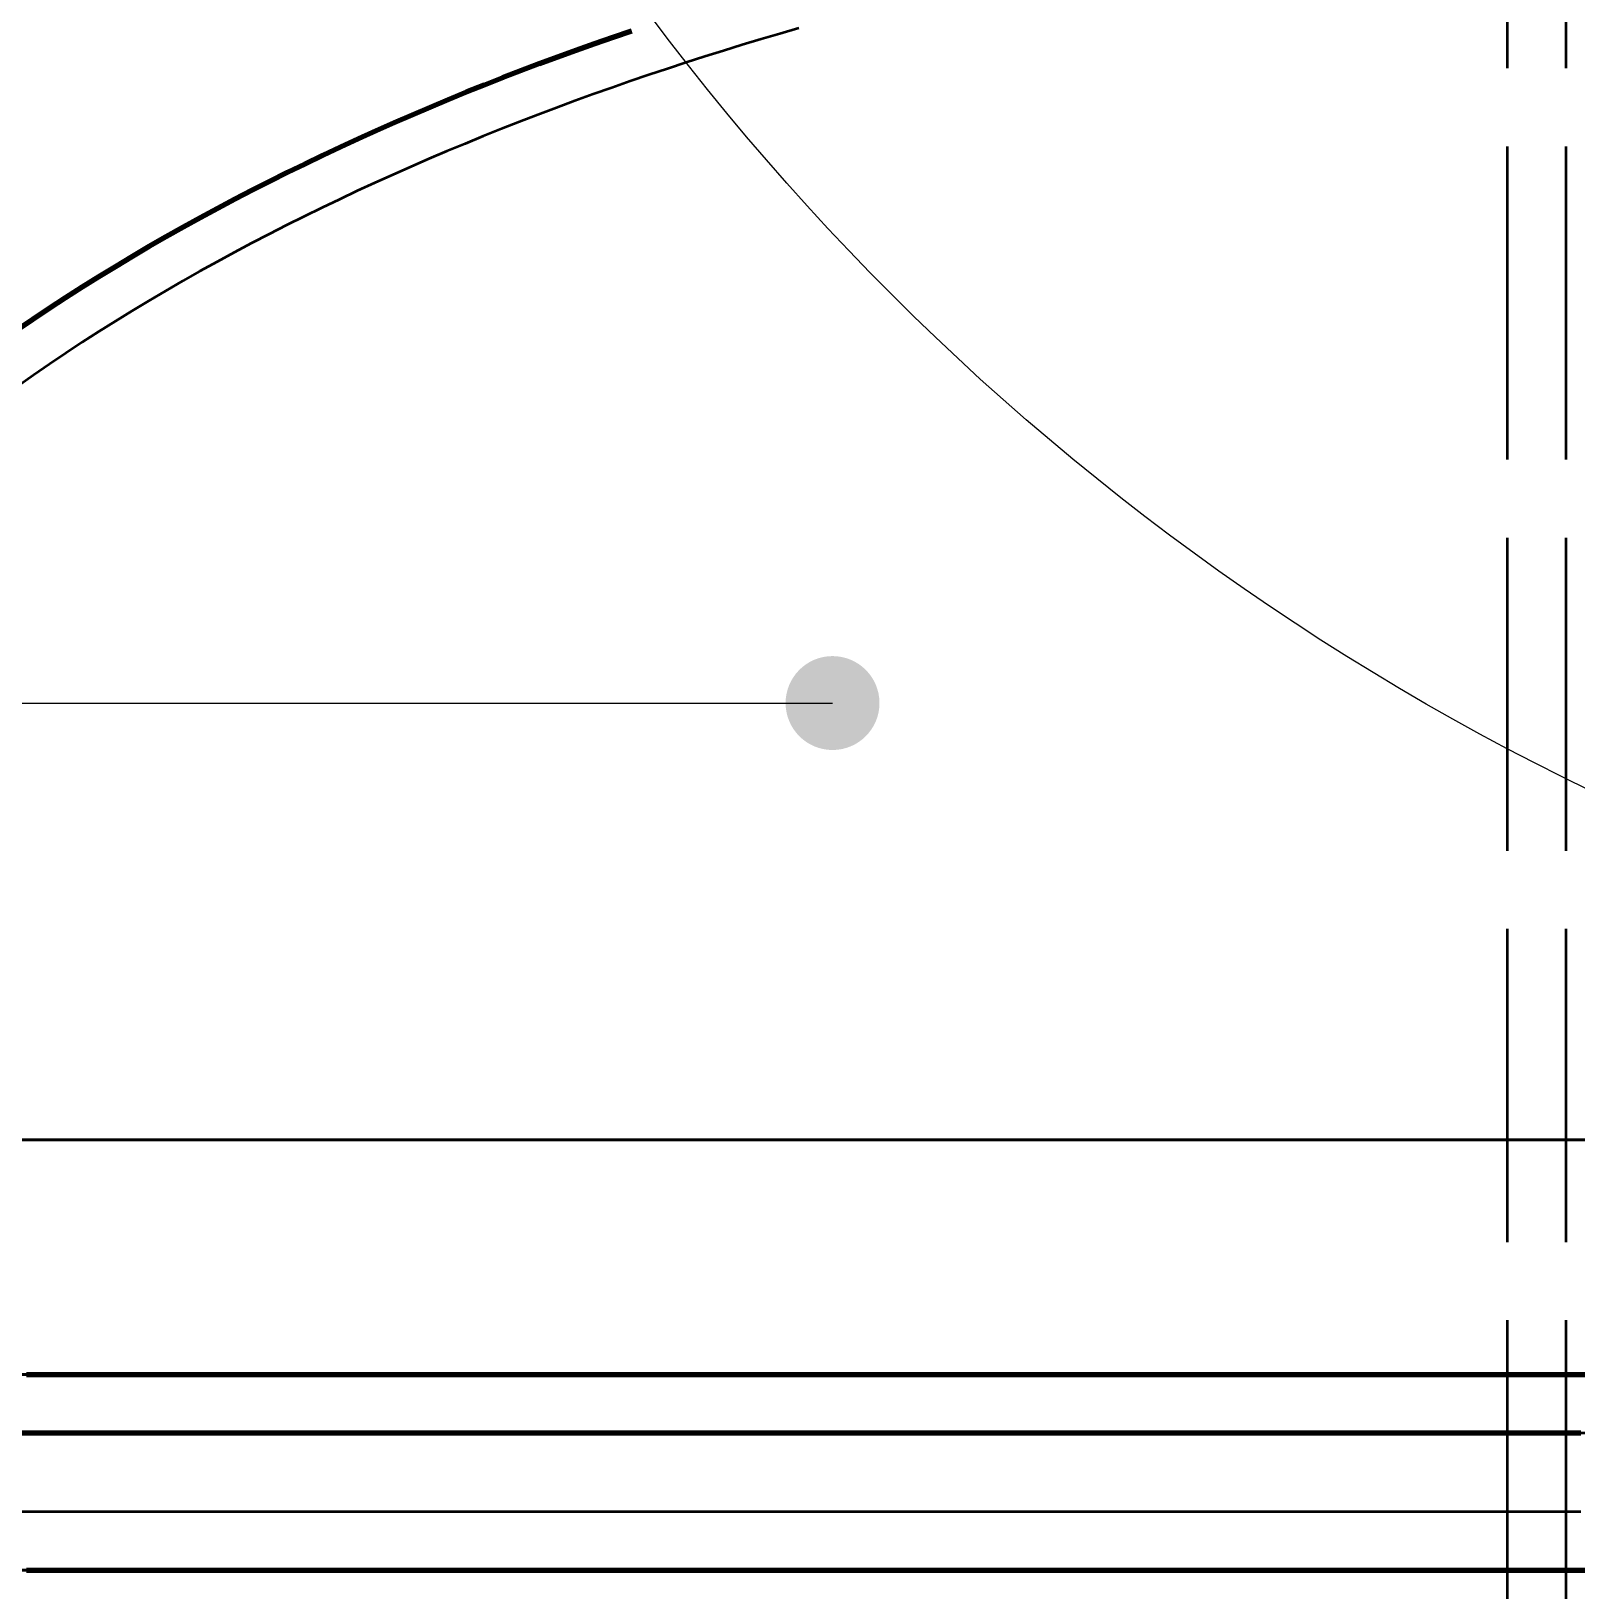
# Model space of a CAD drawing. Header units: millimetres. Extents: x 0 to 2382, y 0 to 420.
# Drawn here: x 136.58 to 156.32, y 301.29 to 321.21 of the extents above; entities that cross this region are included whole.
import ezdxf

# ---------------------------------------------------------------- set-up
doc = ezdxf.new("R2010")
doc.units = ezdxf.units.MM
doc.linetypes.add('IRAM-E-TRAZOS', pattern=[5, 4, -1])
for name, color, linetype, lineweight in [('01-VISIBLE', 7, 'CONTINUOUS', 70), ('02-OCULTA', 4, 'IRAM-E-TRAZOS', 35), ('04-COTA', 3, 'CONTINUOUS', 18), ('08-FINA', 5, 'CONTINUOUS', 18)]:
    doc.layers.add(name, color=color, linetype=linetype, lineweight=lineweight)
doc.styles.add('ISO3098', font='isocpeur.ttf')
doc.dimstyles.new('FLAMA-IRAM', dxfattribs={"dimtxt": 3.5, "dimasz": 3.5, "dimexe": 2, "dimexo": 1.5, "dimgap": 1, "dimtad": 1, "dimdec": 1, "dimtxsty": 'ISO3098', "dimblk": 'IRAM_FLECHA', "dimblk1": 'IRAM_FLECHA', "dimblk2": 'IRAM_FLECHA', "dimcen": 2.5, "dimclrd": 256, "dimclre": 256, "dimclrt": 256, "dimazin": 3, "dimtfac": 1, "dimtmove": 0, "dimatfit": 3, "dimlwd": 18, "dimlwe": 18})

# ---------------------------------------------------------------- blocks, each defined once
blk = doc.blocks.new('IRAM_FLECHA')
blk.add_solid([(0, 0), (-1, 0.125), (-1, -0.125)])

msp = doc.modelspace()

# ---------------------------------------------------------------- hatches: boundary and pattern name
at = {"layer": '08-FINA'}
h = msp.add_hatch(color=7, dxfattribs=at)
h.dxf.hatch_style = 1
edge = h.paths.add_edge_path()
edge.add_arc((146.82, 312.625), 0.6, 0, 360)

# ---------------------------------------------------------------- linework, layer by layer
at = {"layer": '01-VISIBLE'}
for points in [[(136.392, 317.391), (136.599, 317.532), (136.808, 317.671), (137.018, 317.807), (137.229, 317.942), (137.442, 318.075), (137.656, 318.205), (137.871, 318.334), (138.087, 318.461), (138.304, 318.586), (138.523, 318.708), (138.742, 318.829), (138.963, 318.949), (139.184, 319.066), (139.407, 319.181), (139.63, 319.295), (139.854, 319.407), (140.079, 319.517), (140.305, 319.625), (140.532, 319.732), (140.76, 319.837), (140.988, 319.94), (141.217, 320.042), (141.447, 320.142), (141.677, 320.241), (141.909, 320.338), (142.14, 320.433), (142.373, 320.526), (142.606, 320.618), (142.84, 320.708), (143.074, 320.797), (143.31, 320.884), (143.545, 320.969), (143.781, 321.053), (144.018, 321.135), (144.255, 321.216)], [(136.52, 304.044), (136.77, 304.044), (137.02, 304.044), (137.27, 304.044), (137.52, 304.044), (137.77, 304.044), (138.02, 304.044), (138.27, 304.044), (138.52, 304.044), (138.77, 304.044), (139.02, 304.044), (139.27, 304.044), (139.52, 304.044), (139.77, 304.044), (140.02, 304.044), (140.27, 304.044), (140.52, 304.044), (140.77, 304.044), (141.02, 304.044), (141.27, 304.044), (141.52, 304.044), (141.77, 304.044), (142.02, 304.044), (142.27, 304.044), (142.52, 304.044), (142.77, 304.044), (143.02, 304.044), (143.27, 304.044), (143.52, 304.044), (143.77, 304.044), (144.02, 304.044), (144.27, 304.044), (144.52, 304.044), (144.77, 304.044), (145.02, 304.044), (145.27, 304.044), (145.52, 304.044), (145.77, 304.044), (146.02, 304.044), (146.27, 304.044), (146.52, 304.044), (146.77, 304.044), (147.02, 304.044), (147.27, 304.044), (147.52, 304.044), (147.77, 304.044), (148.02, 304.044), (148.27, 304.044), (148.52, 304.044), (148.77, 304.044), (149.02, 304.044), (149.27, 304.044), (149.52, 304.044), (149.77, 304.044), (150.02, 304.044), (150.27, 304.044), (150.52, 304.044), (150.77, 304.044), (151.02, 304.044), (151.27, 304.044), (151.52, 304.044), (151.77, 304.044), (152.02, 304.044), (152.27, 304.044), (152.52, 304.044), (152.77, 304.044), (153.02, 304.044), (153.27, 304.044), (153.52, 304.044), (153.77, 304.044), (154.02, 304.044), (154.27, 304.044), (154.52, 304.044), (154.77, 304.044), (155.02, 304.044), (155.27, 304.044), (155.52, 304.044), (155.77, 304.044), (156.02, 304.044), (156.27, 304.044), (156.52, 304.044)], [(156.386, 303.294), (156.136, 303.294), (155.885, 303.294), (155.635, 303.294), (155.384, 303.294), (155.134, 303.294), (154.883, 303.294), (154.632, 303.294), (154.382, 303.294), (154.131, 303.294), (153.881, 303.294), (153.63, 303.294), (153.38, 303.294), (153.129, 303.294), (152.879, 303.294), (152.628, 303.294), (152.378, 303.294), (152.127, 303.294), (151.877, 303.294), (151.626, 303.294), (151.376, 303.294), (151.125, 303.294), (150.875, 303.294), (150.624, 303.294), (150.374, 303.294), (150.123, 303.294), (149.873, 303.294), (149.622, 303.294), (149.372, 303.294), (149.121, 303.294), (148.871, 303.294), (148.62, 303.294), (148.37, 303.294), (148.119, 303.294), (147.869, 303.294), (147.618, 303.294), (147.368, 303.294), (147.117, 303.294), (146.867, 303.294), (146.616, 303.294), (146.366, 303.294), (146.115, 303.294), (145.865, 303.294), (145.614, 303.294), (145.364, 303.294), (145.113, 303.294), (144.863, 303.294), (144.612, 303.294), (144.362, 303.294), (144.111, 303.294), (143.861, 303.294), (143.61, 303.294), (143.36, 303.294), (143.109, 303.294), (142.859, 303.294), (142.608, 303.294), (142.357, 303.294), (142.107, 303.294), (141.856, 303.294), (141.606, 303.294), (141.355, 303.294), (141.105, 303.294), (140.854, 303.294), (140.604, 303.294), (140.353, 303.294), (140.103, 303.294), (139.852, 303.294), (139.602, 303.294), (139.351, 303.294), (139.101, 303.294), (138.85, 303.294), (138.6, 303.294), (138.349, 303.294), (138.099, 303.294), (137.848, 303.294), (137.598, 303.294), (137.347, 303.294), (137.097, 303.294), (136.846, 303.294), (136.596, 303.294), (136.345, 303.294)], [(136.52, 301.544), (136.77, 301.544), (137.02, 301.544), (137.27, 301.544), (137.52, 301.544), (137.77, 301.544), (138.02, 301.544), (138.27, 301.544), (138.52, 301.544), (138.77, 301.544), (139.02, 301.544), (139.27, 301.544), (139.52, 301.544), (139.77, 301.544), (140.02, 301.544), (140.27, 301.544), (140.52, 301.544), (140.77, 301.544), (141.02, 301.544), (141.27, 301.544), (141.52, 301.544), (141.77, 301.544), (142.02, 301.544), (142.27, 301.544), (142.52, 301.544), (142.77, 301.544), (143.02, 301.544), (143.27, 301.544), (143.52, 301.544), (143.77, 301.544), (144.02, 301.544), (144.27, 301.544), (144.52, 301.544), (144.77, 301.544), (145.02, 301.544), (145.27, 301.544), (145.52, 301.544), (145.77, 301.544), (146.02, 301.544), (146.27, 301.544), (146.52, 301.544), (146.77, 301.544), (147.02, 301.544), (147.27, 301.544), (147.52, 301.544), (147.77, 301.544), (148.02, 301.544), (148.27, 301.544), (148.52, 301.544), (148.77, 301.544), (149.02, 301.544), (149.27, 301.544), (149.52, 301.544), (149.77, 301.544), (150.02, 301.544), (150.27, 301.544), (150.52, 301.544), (150.77, 301.544), (151.02, 301.544), (151.27, 301.544), (151.52, 301.544), (151.77, 301.544), (152.02, 301.544), (152.27, 301.544), (152.52, 301.544), (152.77, 301.544), (153.02, 301.544), (153.27, 301.544), (153.52, 301.544), (153.77, 301.544), (154.02, 301.544), (154.27, 301.544), (154.52, 301.544), (154.77, 301.544), (155.02, 301.544), (155.27, 301.544), (155.52, 301.544), (155.77, 301.544), (156.02, 301.544), (156.27, 301.544), (156.52, 301.544)]]:
    msp.add_lwpolyline(points, dxfattribs=at)
at = {"layer": '02-OCULTA'}
for p, q in [((155.445, 185.738), (155.445, 324.713)), ((156.195, 185.738), (156.195, 324.713))]:
    msp.add_line(p, q, dxfattribs=at)
for points in [[(146.388, 321.247), (146.147, 321.177), (145.906, 321.106), (145.666, 321.034), (145.426, 320.96), (145.187, 320.885), (144.948, 320.809), (144.71, 320.731), (144.472, 320.651), (144.234, 320.57), (143.998, 320.488), (143.761, 320.404), (143.525, 320.318), (143.29, 320.231), (143.055, 320.143), (142.821, 320.052), (142.588, 319.961), (142.355, 319.867), (142.123, 319.772), (141.891, 319.676), (141.66, 319.578), (141.43, 319.478), (141.201, 319.376), (140.972, 319.273), (140.744, 319.168), (140.517, 319.061), (140.291, 318.953), (140.066, 318.843), (139.841, 318.731), (139.618, 318.617), (139.395, 318.501), (139.174, 318.383), (138.953, 318.264), (138.734, 318.142), (138.515, 318.019), (138.298, 317.893), (138.082, 317.766), (137.867, 317.636), (137.654, 317.504), (137.441, 317.371), (137.23, 317.235), (137.021, 317.097), (136.813, 316.957), (136.606, 316.814), (136.401, 316.67)], [(156.395, 307.044), (156.145, 307.044), (155.895, 307.044), (155.645, 307.044), (155.395, 307.044), (155.145, 307.044), (154.895, 307.044), (154.645, 307.044), (154.395, 307.044), (154.145, 307.044), (153.895, 307.044), (153.645, 307.044), (153.395, 307.044), (153.145, 307.044), (152.895, 307.044), (152.645, 307.044), (152.395, 307.044), (152.145, 307.044), (151.895, 307.044), (151.645, 307.044), (151.395, 307.044), (151.145, 307.044), (150.895, 307.044), (150.645, 307.044), (150.395, 307.044), (150.145, 307.044), (149.895, 307.044), (149.645, 307.044), (149.395, 307.044), (149.145, 307.044), (148.895, 307.044), (148.645, 307.044), (148.395, 307.044), (148.145, 307.044), (147.895, 307.044), (147.645, 307.044), (147.395, 307.044), (147.145, 307.044), (146.895, 307.044), (146.645, 307.044), (146.395, 307.044), (146.145, 307.044), (145.895, 307.044), (145.645, 307.044), (145.395, 307.044), (145.145, 307.044), (144.895, 307.044), (144.645, 307.044), (144.395, 307.044), (144.145, 307.044), (143.895, 307.044), (143.645, 307.044), (143.395, 307.044), (143.145, 307.044), (142.895, 307.044), (142.645, 307.044), (142.395, 307.044), (142.145, 307.044), (141.895, 307.044), (141.645, 307.044), (141.395, 307.044), (141.145, 307.044), (140.895, 307.044), (140.645, 307.044), (140.395, 307.044), (140.145, 307.044), (139.895, 307.044), (139.645, 307.044), (139.395, 307.044), (139.145, 307.044), (138.895, 307.044), (138.645, 307.044), (138.395, 307.044), (138.145, 307.044), (137.895, 307.044), (137.645, 307.044), (137.395, 307.044), (137.145, 307.044), (136.895, 307.044), (136.645, 307.044), (136.395, 307.044)], [(136.395, 307.044), (136.645, 307.044), (136.895, 307.044), (137.145, 307.044), (137.395, 307.044), (137.645, 307.044), (137.895, 307.044), (138.145, 307.044), (138.395, 307.044), (138.645, 307.044), (138.895, 307.044), (139.145, 307.044), (139.395, 307.044), (139.645, 307.044), (139.895, 307.044), (140.145, 307.044), (140.395, 307.044), (140.645, 307.044), (140.895, 307.044), (141.145, 307.044), (141.395, 307.044), (141.645, 307.044), (141.895, 307.044), (142.145, 307.044), (142.395, 307.044), (142.645, 307.044), (142.895, 307.044), (143.145, 307.044), (143.395, 307.044), (143.645, 307.044), (143.895, 307.044), (144.145, 307.044), (144.395, 307.044), (144.645, 307.044), (144.895, 307.044), (145.145, 307.044), (145.395, 307.044), (145.645, 307.044), (145.895, 307.044), (146.145, 307.044), (146.395, 307.044), (146.645, 307.044), (146.895, 307.044), (147.145, 307.044), (147.395, 307.044), (147.645, 307.044), (147.895, 307.044), (148.145, 307.044), (148.395, 307.044), (148.645, 307.044), (148.895, 307.044), (149.145, 307.044), (149.395, 307.044), (149.645, 307.044), (149.895, 307.044), (150.145, 307.044), (150.395, 307.044), (150.645, 307.044), (150.895, 307.044), (151.145, 307.044), (151.395, 307.044), (151.645, 307.044), (151.895, 307.044), (152.145, 307.044), (152.395, 307.044), (152.645, 307.044), (152.895, 307.044), (153.145, 307.044), (153.395, 307.044), (153.645, 307.044), (153.895, 307.044), (154.145, 307.044), (154.395, 307.044), (154.645, 307.044), (154.895, 307.044), (155.145, 307.044), (155.395, 307.044), (155.645, 307.044), (155.895, 307.044), (156.145, 307.044), (156.395, 307.044)], [(156.52, 307.044), (156.27, 307.044), (156.02, 307.044), (155.77, 307.044), (155.52, 307.044), (155.27, 307.044), (155.02, 307.044), (154.77, 307.044), (154.52, 307.044), (154.27, 307.044), (154.02, 307.044), (153.77, 307.044), (153.52, 307.044), (153.27, 307.044), (153.02, 307.044), (152.77, 307.044), (152.52, 307.044), (152.27, 307.044), (152.02, 307.044), (151.77, 307.044), (151.52, 307.044), (151.27, 307.044), (151.02, 307.044), (150.77, 307.044), (150.52, 307.044), (150.27, 307.044), (150.02, 307.044), (149.77, 307.044), (149.52, 307.044), (149.27, 307.044), (149.02, 307.044), (148.77, 307.044), (148.52, 307.044), (148.27, 307.044), (148.02, 307.044), (147.77, 307.044), (147.52, 307.044), (147.27, 307.044), (147.02, 307.044), (146.77, 307.044), (146.52, 307.044), (146.27, 307.044), (146.02, 307.044), (145.77, 307.044), (145.52, 307.044), (145.27, 307.044), (145.02, 307.044), (144.77, 307.044), (144.52, 307.044), (144.27, 307.044), (144.02, 307.044), (143.77, 307.044), (143.52, 307.044), (143.27, 307.044), (143.02, 307.044), (142.77, 307.044), (142.52, 307.044), (142.27, 307.044), (142.02, 307.044), (141.77, 307.044), (141.52, 307.044), (141.27, 307.044), (141.02, 307.044), (140.77, 307.044), (140.52, 307.044), (140.27, 307.044), (140.02, 307.044), (139.77, 307.044), (139.52, 307.044), (139.27, 307.044), (139.02, 307.044), (138.77, 307.044), (138.52, 307.044), (138.27, 307.044), (138.02, 307.044), (137.77, 307.044), (137.52, 307.044), (137.27, 307.044), (137.02, 307.044), (136.77, 307.044), (136.52, 307.044)], [(136.52, 307.044), (136.77, 307.044), (137.02, 307.044), (137.27, 307.044), (137.52, 307.044), (137.77, 307.044), (138.02, 307.044), (138.27, 307.044), (138.52, 307.044), (138.77, 307.044), (139.02, 307.044), (139.27, 307.044), (139.52, 307.044), (139.77, 307.044), (140.02, 307.044), (140.27, 307.044), (140.52, 307.044), (140.77, 307.044), (141.02, 307.044), (141.27, 307.044), (141.52, 307.044), (141.77, 307.044), (142.02, 307.044), (142.27, 307.044), (142.52, 307.044), (142.77, 307.044), (143.02, 307.044), (143.27, 307.044), (143.52, 307.044), (143.77, 307.044), (144.02, 307.044), (144.27, 307.044), (144.52, 307.044), (144.77, 307.044), (145.02, 307.044), (145.27, 307.044), (145.52, 307.044), (145.77, 307.044), (146.02, 307.044), (146.27, 307.044), (146.52, 307.044), (146.77, 307.044), (147.02, 307.044), (147.27, 307.044), (147.52, 307.044), (147.77, 307.044), (148.02, 307.044), (148.27, 307.044), (148.52, 307.044), (148.77, 307.044), (149.02, 307.044), (149.27, 307.044), (149.52, 307.044), (149.77, 307.044), (150.02, 307.044), (150.27, 307.044), (150.52, 307.044), (150.77, 307.044), (151.02, 307.044), (151.27, 307.044), (151.52, 307.044), (151.77, 307.044), (152.02, 307.044), (152.27, 307.044), (152.52, 307.044), (152.77, 307.044), (153.02, 307.044), (153.27, 307.044), (153.52, 307.044), (153.77, 307.044), (154.02, 307.044), (154.27, 307.044), (154.52, 307.044), (154.77, 307.044), (155.02, 307.044), (155.27, 307.044), (155.52, 307.044), (155.77, 307.044), (156.02, 307.044), (156.27, 307.044), (156.52, 307.044)], [(156.395, 304.044), (156.145, 304.044), (155.895, 304.044), (155.645, 304.044), (155.395, 304.044), (155.145, 304.044), (154.895, 304.044), (154.645, 304.044), (154.395, 304.044), (154.145, 304.044), (153.895, 304.044), (153.645, 304.044), (153.395, 304.044), (153.145, 304.044), (152.895, 304.044), (152.645, 304.044), (152.395, 304.044), (152.145, 304.044), (151.895, 304.044), (151.645, 304.044), (151.395, 304.044), (151.145, 304.044), (150.895, 304.044), (150.645, 304.044), (150.395, 304.044), (150.145, 304.044), (149.895, 304.044), (149.645, 304.044), (149.395, 304.044), (149.145, 304.044), (148.895, 304.044), (148.645, 304.044), (148.395, 304.044), (148.145, 304.044), (147.895, 304.044), (147.645, 304.044), (147.395, 304.044), (147.145, 304.044), (146.895, 304.044), (146.645, 304.044), (146.395, 304.044), (146.145, 304.044), (145.895, 304.044), (145.645, 304.044), (145.395, 304.044), (145.145, 304.044), (144.895, 304.044), (144.645, 304.044), (144.395, 304.044), (144.145, 304.044), (143.895, 304.044), (143.645, 304.044), (143.395, 304.044), (143.145, 304.044), (142.895, 304.044), (142.645, 304.044), (142.395, 304.044), (142.145, 304.044), (141.895, 304.044), (141.645, 304.044), (141.395, 304.044), (141.145, 304.044), (140.895, 304.044), (140.645, 304.044), (140.395, 304.044), (140.145, 304.044), (139.895, 304.044), (139.645, 304.044), (139.395, 304.044), (139.145, 304.044), (138.895, 304.044), (138.645, 304.044), (138.395, 304.044), (138.145, 304.044), (137.895, 304.044), (137.645, 304.044), (137.395, 304.044), (137.145, 304.044), (136.895, 304.044), (136.645, 304.044), (136.395, 304.044)], [(136.395, 304.044), (136.645, 304.044), (136.895, 304.044), (137.145, 304.044), (137.395, 304.044), (137.645, 304.044), (137.895, 304.044), (138.145, 304.044), (138.395, 304.044), (138.645, 304.044), (138.895, 304.044), (139.145, 304.044), (139.395, 304.044), (139.645, 304.044), (139.895, 304.044), (140.145, 304.044), (140.395, 304.044), (140.645, 304.044), (140.895, 304.044), (141.145, 304.044), (141.395, 304.044), (141.645, 304.044), (141.895, 304.044), (142.145, 304.044), (142.395, 304.044), (142.645, 304.044), (142.895, 304.044), (143.145, 304.044), (143.395, 304.044), (143.645, 304.044), (143.895, 304.044), (144.145, 304.044), (144.395, 304.044), (144.645, 304.044), (144.895, 304.044), (145.145, 304.044), (145.395, 304.044), (145.645, 304.044), (145.895, 304.044), (146.145, 304.044), (146.395, 304.044), (146.645, 304.044), (146.895, 304.044), (147.145, 304.044), (147.395, 304.044), (147.645, 304.044), (147.895, 304.044), (148.145, 304.044), (148.395, 304.044), (148.645, 304.044), (148.895, 304.044), (149.145, 304.044), (149.395, 304.044), (149.645, 304.044), (149.895, 304.044), (150.145, 304.044), (150.395, 304.044), (150.645, 304.044), (150.895, 304.044), (151.145, 304.044), (151.395, 304.044), (151.645, 304.044), (151.895, 304.044), (152.145, 304.044), (152.395, 304.044), (152.645, 304.044), (152.895, 304.044), (153.145, 304.044), (153.395, 304.044), (153.645, 304.044), (153.895, 304.044), (154.145, 304.044), (154.395, 304.044), (154.645, 304.044), (154.895, 304.044), (155.145, 304.044), (155.395, 304.044), (155.645, 304.044), (155.895, 304.044), (156.145, 304.044), (156.395, 304.044)], [(156.395, 304.044), (156.145, 304.044), (155.895, 304.044), (155.645, 304.044), (155.395, 304.044), (155.145, 304.044), (154.895, 304.044), (154.645, 304.044), (154.395, 304.044), (154.145, 304.044), (153.895, 304.044), (153.645, 304.044), (153.395, 304.044), (153.145, 304.044), (152.895, 304.044), (152.645, 304.044), (152.395, 304.044), (152.145, 304.044), (151.895, 304.044), (151.645, 304.044), (151.395, 304.044), (151.145, 304.044), (150.895, 304.044), (150.645, 304.044), (150.395, 304.044), (150.145, 304.044), (149.895, 304.044), (149.645, 304.044), (149.395, 304.044), (149.145, 304.044), (148.895, 304.044), (148.645, 304.044), (148.395, 304.044), (148.145, 304.044), (147.895, 304.044), (147.645, 304.044), (147.395, 304.044), (147.145, 304.044), (146.895, 304.044), (146.645, 304.044), (146.395, 304.044), (146.145, 304.044), (145.895, 304.044), (145.645, 304.044), (145.395, 304.044), (145.145, 304.044), (144.895, 304.044), (144.645, 304.044), (144.395, 304.044), (144.145, 304.044), (143.895, 304.044), (143.645, 304.044), (143.395, 304.044), (143.145, 304.044), (142.895, 304.044), (142.645, 304.044), (142.395, 304.044), (142.145, 304.044), (141.895, 304.044), (141.645, 304.044), (141.395, 304.044), (141.145, 304.044), (140.895, 304.044), (140.645, 304.044), (140.395, 304.044), (140.145, 304.044), (139.895, 304.044), (139.645, 304.044), (139.395, 304.044), (139.145, 304.044), (138.895, 304.044), (138.645, 304.044), (138.395, 304.044), (138.145, 304.044), (137.895, 304.044), (137.645, 304.044), (137.395, 304.044), (137.145, 304.044), (136.895, 304.044), (136.645, 304.044), (136.395, 304.044)], [(136.395, 304.044), (136.645, 304.044), (136.895, 304.044), (137.145, 304.044), (137.395, 304.044), (137.645, 304.044), (137.895, 304.044), (138.145, 304.044), (138.395, 304.044), (138.645, 304.044), (138.895, 304.044), (139.145, 304.044), (139.395, 304.044), (139.645, 304.044), (139.895, 304.044), (140.145, 304.044), (140.395, 304.044), (140.645, 304.044), (140.895, 304.044), (141.145, 304.044), (141.395, 304.044), (141.645, 304.044), (141.895, 304.044), (142.145, 304.044), (142.395, 304.044), (142.645, 304.044), (142.895, 304.044), (143.145, 304.044), (143.395, 304.044), (143.645, 304.044), (143.895, 304.044), (144.145, 304.044), (144.395, 304.044), (144.645, 304.044), (144.895, 304.044), (145.145, 304.044), (145.395, 304.044), (145.645, 304.044), (145.895, 304.044), (146.145, 304.044), (146.395, 304.044), (146.645, 304.044), (146.895, 304.044), (147.145, 304.044), (147.395, 304.044), (147.645, 304.044), (147.895, 304.044), (148.145, 304.044), (148.395, 304.044), (148.645, 304.044), (148.895, 304.044), (149.145, 304.044), (149.395, 304.044), (149.645, 304.044), (149.895, 304.044), (150.145, 304.044), (150.395, 304.044), (150.645, 304.044), (150.895, 304.044), (151.145, 304.044), (151.395, 304.044), (151.645, 304.044), (151.895, 304.044), (152.145, 304.044), (152.395, 304.044), (152.645, 304.044), (152.895, 304.044), (153.145, 304.044), (153.395, 304.044), (153.645, 304.044), (153.895, 304.044), (154.145, 304.044), (154.395, 304.044), (154.645, 304.044), (154.895, 304.044), (155.145, 304.044), (155.395, 304.044), (155.645, 304.044), (155.895, 304.044), (156.145, 304.044), (156.395, 304.044)], [(156.52, 304.044), (156.27, 304.044), (156.02, 304.044), (155.77, 304.044), (155.52, 304.044), (155.27, 304.044), (155.02, 304.044), (154.77, 304.044), (154.52, 304.044), (154.27, 304.044), (154.02, 304.044), (153.77, 304.044), (153.52, 304.044), (153.27, 304.044), (153.02, 304.044), (152.77, 304.044), (152.52, 304.044), (152.27, 304.044), (152.02, 304.044), (151.77, 304.044), (151.52, 304.044), (151.27, 304.044), (151.02, 304.044), (150.77, 304.044), (150.52, 304.044), (150.27, 304.044), (150.02, 304.044), (149.77, 304.044), (149.52, 304.044), (149.27, 304.044), (149.02, 304.044), (148.77, 304.044), (148.52, 304.044), (148.27, 304.044), (148.02, 304.044), (147.77, 304.044), (147.52, 304.044), (147.27, 304.044), (147.02, 304.044), (146.77, 304.044), (146.52, 304.044), (146.27, 304.044), (146.02, 304.044), (145.77, 304.044), (145.52, 304.044), (145.27, 304.044), (145.02, 304.044), (144.77, 304.044), (144.52, 304.044), (144.27, 304.044), (144.02, 304.044), (143.77, 304.044), (143.52, 304.044), (143.27, 304.044), (143.02, 304.044), (142.77, 304.044), (142.52, 304.044), (142.27, 304.044), (142.02, 304.044), (141.77, 304.044), (141.52, 304.044), (141.27, 304.044), (141.02, 304.044), (140.77, 304.044), (140.52, 304.044), (140.27, 304.044), (140.02, 304.044), (139.77, 304.044), (139.52, 304.044), (139.27, 304.044), (139.02, 304.044), (138.77, 304.044), (138.52, 304.044), (138.27, 304.044), (138.02, 304.044), (137.77, 304.044), (137.52, 304.044), (137.27, 304.044), (137.02, 304.044), (136.77, 304.044), (136.52, 304.044)], [(136.52, 304.044), (136.77, 304.044), (137.02, 304.044), (137.27, 304.044), (137.52, 304.044), (137.77, 304.044), (138.02, 304.044), (138.27, 304.044), (138.52, 304.044), (138.77, 304.044), (139.02, 304.044), (139.27, 304.044), (139.52, 304.044), (139.77, 304.044), (140.02, 304.044), (140.27, 304.044), (140.52, 304.044), (140.77, 304.044), (141.02, 304.044), (141.27, 304.044), (141.52, 304.044), (141.77, 304.044), (142.02, 304.044), (142.27, 304.044), (142.52, 304.044), (142.77, 304.044), (143.02, 304.044), (143.27, 304.044), (143.52, 304.044), (143.77, 304.044), (144.02, 304.044), (144.27, 304.044), (144.52, 304.044), (144.77, 304.044), (145.02, 304.044), (145.27, 304.044), (145.52, 304.044), (145.77, 304.044), (146.02, 304.044), (146.27, 304.044), (146.52, 304.044), (146.77, 304.044), (147.02, 304.044), (147.27, 304.044), (147.52, 304.044), (147.77, 304.044), (148.02, 304.044), (148.27, 304.044), (148.52, 304.044), (148.77, 304.044), (149.02, 304.044), (149.27, 304.044), (149.52, 304.044), (149.77, 304.044), (150.02, 304.044), (150.27, 304.044), (150.52, 304.044), (150.77, 304.044), (151.02, 304.044), (151.27, 304.044), (151.52, 304.044), (151.77, 304.044), (152.02, 304.044), (152.27, 304.044), (152.52, 304.044), (152.77, 304.044), (153.02, 304.044), (153.27, 304.044), (153.52, 304.044), (153.77, 304.044), (154.02, 304.044), (154.27, 304.044), (154.52, 304.044), (154.77, 304.044), (155.02, 304.044), (155.27, 304.044), (155.52, 304.044), (155.77, 304.044), (156.02, 304.044), (156.27, 304.044), (156.52, 304.044)], [(156.52, 304.044), (156.27, 304.044), (156.02, 304.044), (155.77, 304.044), (155.52, 304.044), (155.27, 304.044), (155.02, 304.044), (154.77, 304.044), (154.52, 304.044), (154.27, 304.044), (154.02, 304.044), (153.77, 304.044), (153.52, 304.044), (153.27, 304.044), (153.02, 304.044), (152.77, 304.044), (152.52, 304.044), (152.27, 304.044), (152.02, 304.044), (151.77, 304.044), (151.52, 304.044), (151.27, 304.044), (151.02, 304.044), (150.77, 304.044), (150.52, 304.044), (150.27, 304.044), (150.02, 304.044), (149.77, 304.044), (149.52, 304.044), (149.27, 304.044), (149.02, 304.044), (148.77, 304.044), (148.52, 304.044), (148.27, 304.044), (148.02, 304.044), (147.77, 304.044), (147.52, 304.044), (147.27, 304.044), (147.02, 304.044), (146.77, 304.044), (146.52, 304.044), (146.27, 304.044), (146.02, 304.044), (145.77, 304.044), (145.52, 304.044), (145.27, 304.044), (145.02, 304.044), (144.77, 304.044), (144.52, 304.044), (144.27, 304.044), (144.02, 304.044), (143.77, 304.044), (143.52, 304.044), (143.27, 304.044), (143.02, 304.044), (142.77, 304.044), (142.52, 304.044), (142.27, 304.044), (142.02, 304.044), (141.77, 304.044), (141.52, 304.044), (141.27, 304.044), (141.02, 304.044), (140.77, 304.044), (140.52, 304.044), (140.27, 304.044), (140.02, 304.044), (139.77, 304.044), (139.52, 304.044), (139.27, 304.044), (139.02, 304.044), (138.77, 304.044), (138.52, 304.044), (138.27, 304.044), (138.02, 304.044), (137.77, 304.044), (137.52, 304.044), (137.27, 304.044), (137.02, 304.044), (136.77, 304.044), (136.52, 304.044)], [(156.511, 303.294), (156.261, 303.294), (156.01, 303.294), (155.76, 303.294), (155.509, 303.294), (155.259, 303.294), (155.008, 303.294), (154.758, 303.294), (154.507, 303.294), (154.257, 303.294), (154.006, 303.294), (153.756, 303.294), (153.505, 303.294), (153.255, 303.294), (153.004, 303.294), (152.754, 303.294), (152.503, 303.294), (152.253, 303.294), (152.002, 303.294), (151.752, 303.294), (151.501, 303.294), (151.251, 303.294), (151, 303.294), (150.75, 303.294), (150.499, 303.294), (150.248, 303.294), (149.998, 303.294), (149.747, 303.294), (149.497, 303.294), (149.246, 303.294), (148.996, 303.294), (148.745, 303.294), (148.495, 303.294), (148.244, 303.294), (147.994, 303.294), (147.743, 303.294), (147.493, 303.294), (147.242, 303.294), (146.992, 303.294), (146.741, 303.294), (146.491, 303.294), (146.24, 303.294), (145.99, 303.294), (145.739, 303.294), (145.489, 303.294), (145.238, 303.294), (144.988, 303.294), (144.737, 303.294), (144.487, 303.294), (144.236, 303.294), (143.986, 303.294), (143.735, 303.294), (143.485, 303.294), (143.234, 303.294), (142.984, 303.294), (142.733, 303.294), (142.483, 303.294), (142.232, 303.294), (141.982, 303.294), (141.731, 303.294), (141.481, 303.294), (141.23, 303.294), (140.98, 303.294), (140.729, 303.294), (140.479, 303.294), (140.228, 303.294), (139.977, 303.294), (139.727, 303.294), (139.476, 303.294), (139.226, 303.294), (138.975, 303.294), (138.725, 303.294), (138.474, 303.294), (138.224, 303.294), (137.973, 303.294), (137.723, 303.294), (137.472, 303.294), (137.222, 303.294), (136.971, 303.294), (136.721, 303.294), (136.47, 303.294)], [(136.345, 302.294), (136.596, 302.294), (136.846, 302.294), (137.097, 302.294), (137.347, 302.294), (137.598, 302.294), (137.848, 302.294), (138.099, 302.294), (138.349, 302.294), (138.6, 302.294), (138.85, 302.294), (139.101, 302.294), (139.351, 302.294), (139.602, 302.294), (139.852, 302.294), (140.103, 302.294), (140.353, 302.294), (140.604, 302.294), (140.854, 302.294), (141.105, 302.294), (141.355, 302.294), (141.606, 302.294), (141.856, 302.294), (142.107, 302.294), (142.357, 302.294), (142.608, 302.294), (142.859, 302.294), (143.109, 302.294), (143.36, 302.294), (143.61, 302.294), (143.861, 302.294), (144.111, 302.294), (144.362, 302.294), (144.612, 302.294), (144.863, 302.294), (145.113, 302.294), (145.364, 302.294), (145.614, 302.294), (145.865, 302.294), (146.115, 302.294), (146.366, 302.294), (146.616, 302.294), (146.867, 302.294), (147.117, 302.294), (147.368, 302.294), (147.618, 302.294), (147.869, 302.294), (148.119, 302.294), (148.37, 302.294), (148.62, 302.294), (148.871, 302.294), (149.121, 302.294), (149.372, 302.294), (149.622, 302.294), (149.873, 302.294), (150.123, 302.294), (150.374, 302.294), (150.624, 302.294), (150.875, 302.294), (151.125, 302.294), (151.376, 302.294), (151.626, 302.294), (151.877, 302.294), (152.127, 302.294), (152.378, 302.294), (152.628, 302.294), (152.879, 302.294), (153.129, 302.294), (153.38, 302.294), (153.63, 302.294), (153.881, 302.294), (154.131, 302.294), (154.382, 302.294), (154.632, 302.294), (154.883, 302.294), (155.134, 302.294), (155.384, 302.294), (155.635, 302.294), (155.885, 302.294), (156.136, 302.294), (156.386, 302.294)], [(136.345, 302.294), (136.596, 302.294), (136.846, 302.294), (137.097, 302.294), (137.347, 302.294), (137.598, 302.294), (137.848, 302.294), (138.099, 302.294), (138.349, 302.294), (138.6, 302.294), (138.85, 302.294), (139.101, 302.294), (139.351, 302.294), (139.602, 302.294), (139.852, 302.294), (140.103, 302.294), (140.353, 302.294), (140.604, 302.294), (140.854, 302.294), (141.105, 302.294), (141.355, 302.294), (141.606, 302.294), (141.856, 302.294), (142.107, 302.294), (142.357, 302.294), (142.608, 302.294), (142.859, 302.294), (143.109, 302.294), (143.36, 302.294), (143.61, 302.294), (143.861, 302.294), (144.111, 302.294), (144.362, 302.294), (144.612, 302.294), (144.863, 302.294), (145.113, 302.294), (145.364, 302.294), (145.614, 302.294), (145.865, 302.294), (146.115, 302.294), (146.366, 302.294), (146.616, 302.294), (146.867, 302.294), (147.117, 302.294), (147.368, 302.294), (147.618, 302.294), (147.869, 302.294), (148.119, 302.294), (148.37, 302.294), (148.62, 302.294), (148.871, 302.294), (149.121, 302.294), (149.372, 302.294), (149.622, 302.294), (149.873, 302.294), (150.123, 302.294), (150.374, 302.294), (150.624, 302.294), (150.875, 302.294), (151.125, 302.294), (151.376, 302.294), (151.626, 302.294), (151.877, 302.294), (152.127, 302.294), (152.378, 302.294), (152.628, 302.294), (152.879, 302.294), (153.129, 302.294), (153.38, 302.294), (153.63, 302.294), (153.881, 302.294), (154.131, 302.294), (154.382, 302.294), (154.632, 302.294), (154.883, 302.294), (155.134, 302.294), (155.384, 302.294), (155.635, 302.294), (155.885, 302.294), (156.136, 302.294), (156.386, 302.294)], [(156.395, 301.544), (156.145, 301.544), (155.895, 301.544), (155.645, 301.544), (155.395, 301.544), (155.145, 301.544), (154.895, 301.544), (154.645, 301.544), (154.395, 301.544), (154.145, 301.544), (153.895, 301.544), (153.645, 301.544), (153.395, 301.544), (153.145, 301.544), (152.895, 301.544), (152.645, 301.544), (152.395, 301.544), (152.145, 301.544), (151.895, 301.544), (151.645, 301.544), (151.395, 301.544), (151.145, 301.544), (150.895, 301.544), (150.645, 301.544), (150.395, 301.544), (150.145, 301.544), (149.895, 301.544), (149.645, 301.544), (149.395, 301.544), (149.145, 301.544), (148.895, 301.544), (148.645, 301.544), (148.395, 301.544), (148.145, 301.544), (147.895, 301.544), (147.645, 301.544), (147.395, 301.544), (147.145, 301.544), (146.895, 301.544), (146.645, 301.544), (146.395, 301.544), (146.145, 301.544), (145.895, 301.544), (145.645, 301.544), (145.395, 301.544), (145.145, 301.544), (144.895, 301.544), (144.645, 301.544), (144.395, 301.544), (144.145, 301.544), (143.895, 301.544), (143.645, 301.544), (143.395, 301.544), (143.145, 301.544), (142.895, 301.544), (142.645, 301.544), (142.395, 301.544), (142.145, 301.544), (141.895, 301.544), (141.645, 301.544), (141.395, 301.544), (141.145, 301.544), (140.895, 301.544), (140.645, 301.544), (140.395, 301.544), (140.145, 301.544), (139.895, 301.544), (139.645, 301.544), (139.395, 301.544), (139.145, 301.544), (138.895, 301.544), (138.645, 301.544), (138.395, 301.544), (138.145, 301.544), (137.895, 301.544), (137.645, 301.544), (137.395, 301.544), (137.145, 301.544), (136.895, 301.544), (136.645, 301.544), (136.395, 301.544)], [(136.395, 301.544), (136.645, 301.544), (136.895, 301.544), (137.145, 301.544), (137.395, 301.544), (137.645, 301.544), (137.895, 301.544), (138.145, 301.544), (138.395, 301.544), (138.645, 301.544), (138.895, 301.544), (139.145, 301.544), (139.395, 301.544), (139.645, 301.544), (139.895, 301.544), (140.145, 301.544), (140.395, 301.544), (140.645, 301.544), (140.895, 301.544), (141.145, 301.544), (141.395, 301.544), (141.645, 301.544), (141.895, 301.544), (142.145, 301.544), (142.395, 301.544), (142.645, 301.544), (142.895, 301.544), (143.145, 301.544), (143.395, 301.544), (143.645, 301.544), (143.895, 301.544), (144.145, 301.544), (144.395, 301.544), (144.645, 301.544), (144.895, 301.544), (145.145, 301.544), (145.395, 301.544), (145.645, 301.544), (145.895, 301.544), (146.145, 301.544), (146.395, 301.544), (146.645, 301.544), (146.895, 301.544), (147.145, 301.544), (147.395, 301.544), (147.645, 301.544), (147.895, 301.544), (148.145, 301.544), (148.395, 301.544), (148.645, 301.544), (148.895, 301.544), (149.145, 301.544), (149.395, 301.544), (149.645, 301.544), (149.895, 301.544), (150.145, 301.544), (150.395, 301.544), (150.645, 301.544), (150.895, 301.544), (151.145, 301.544), (151.395, 301.544), (151.645, 301.544), (151.895, 301.544), (152.145, 301.544), (152.395, 301.544), (152.645, 301.544), (152.895, 301.544), (153.145, 301.544), (153.395, 301.544), (153.645, 301.544), (153.895, 301.544), (154.145, 301.544), (154.395, 301.544), (154.645, 301.544), (154.895, 301.544), (155.145, 301.544), (155.395, 301.544), (155.645, 301.544), (155.895, 301.544), (156.145, 301.544), (156.395, 301.544)], [(156.52, 301.544), (156.27, 301.544), (156.02, 301.544), (155.77, 301.544), (155.52, 301.544), (155.27, 301.544), (155.02, 301.544), (154.77, 301.544), (154.52, 301.544), (154.27, 301.544), (154.02, 301.544), (153.77, 301.544), (153.52, 301.544), (153.27, 301.544), (153.02, 301.544), (152.77, 301.544), (152.52, 301.544), (152.27, 301.544), (152.02, 301.544), (151.77, 301.544), (151.52, 301.544), (151.27, 301.544), (151.02, 301.544), (150.77, 301.544), (150.52, 301.544), (150.27, 301.544), (150.02, 301.544), (149.77, 301.544), (149.52, 301.544), (149.27, 301.544), (149.02, 301.544), (148.77, 301.544), (148.52, 301.544), (148.27, 301.544), (148.02, 301.544), (147.77, 301.544), (147.52, 301.544), (147.27, 301.544), (147.02, 301.544), (146.77, 301.544), (146.52, 301.544), (146.27, 301.544), (146.02, 301.544), (145.77, 301.544), (145.52, 301.544), (145.27, 301.544), (145.02, 301.544), (144.77, 301.544), (144.52, 301.544), (144.27, 301.544), (144.02, 301.544), (143.77, 301.544), (143.52, 301.544), (143.27, 301.544), (143.02, 301.544), (142.77, 301.544), (142.52, 301.544), (142.27, 301.544), (142.02, 301.544), (141.77, 301.544), (141.52, 301.544), (141.27, 301.544), (141.02, 301.544), (140.77, 301.544), (140.52, 301.544), (140.27, 301.544), (140.02, 301.544), (139.77, 301.544), (139.52, 301.544), (139.27, 301.544), (139.02, 301.544), (138.77, 301.544), (138.52, 301.544), (138.27, 301.544), (138.02, 301.544), (137.77, 301.544), (137.52, 301.544), (137.27, 301.544), (137.02, 301.544), (136.77, 301.544), (136.52, 301.544)]]:
    msp.add_lwpolyline(points, dxfattribs=at)
at = {"layer": '08-FINA'}
msp.add_line((87.795, 312.625), (146.82, 312.625), dxfattribs=at)
msp.add_circle((170.645, 340.915), 32.625, dxfattribs=at)

# ---------------------------------------------------------------- dimensions: what is measured, and where the dimension line sits
at = {"layer": '04-COTA'}
msp.add_linear_dim(base=(103.795, 173.363), p1=(129.77, 173.363), p2=(157.77, 330.113), angle=90, dimstyle='FLAMA-IRAM', override={"dimlfac": 2}, dxfattribs=at).render()

doc.saveas('drawing.dxf')
